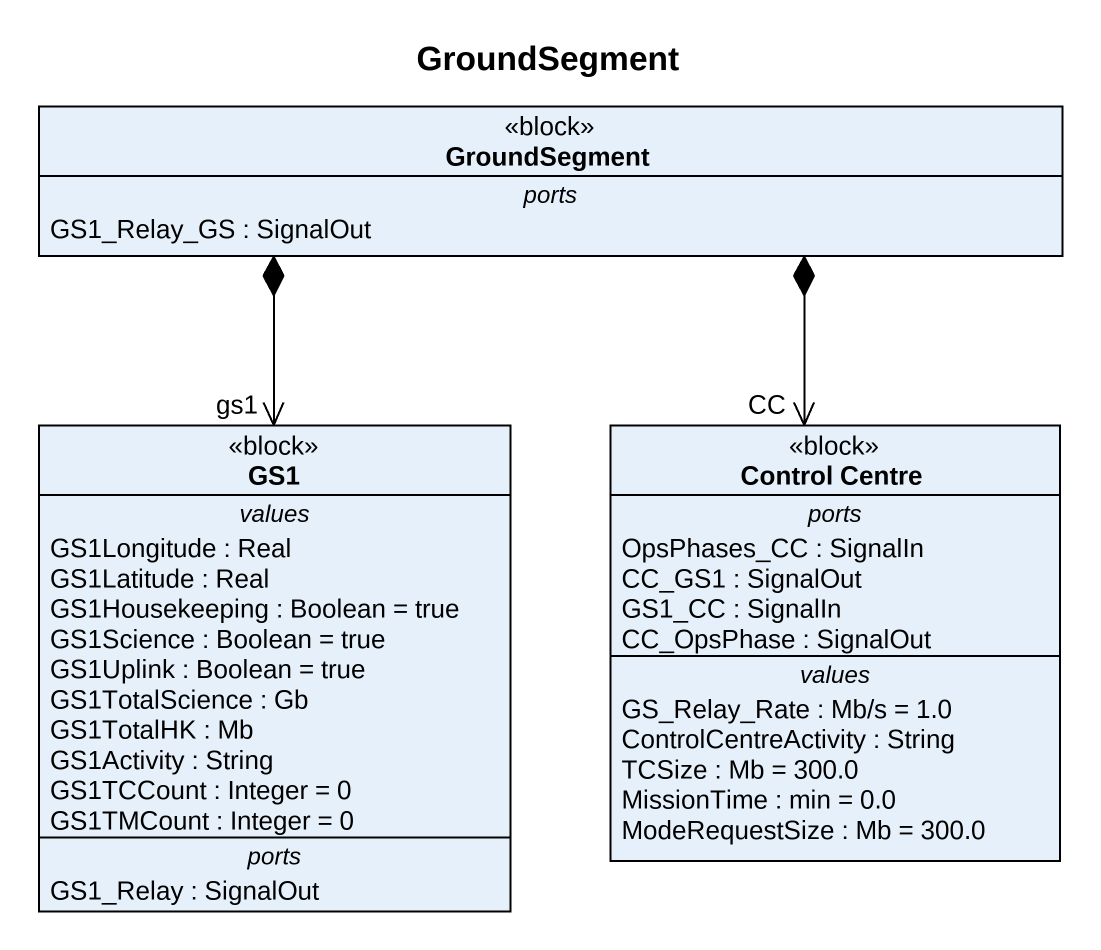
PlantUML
@startuml
title GroundSegment
hide circle
hide empty members
class GroundSegment <<block>> {
  -- ports --
  GS1_Relay_GS : SignalOut
}
class GS1 <<block>> {
  -- values --
  GS1Longitude : Real
  GS1Latitude : Real
  GS1Housekeeping : Boolean = true
  GS1Science : Boolean = true
  GS1Uplink : Boolean = true
  GS1TotalScience : Gb
  GS1TotalHK : Mb
  GS1Activity : String
  GS1TCCount : Integer = 0
  GS1TMCount : Integer = 0
  -- ports --
  GS1_Relay : SignalOut
}
class "Control Centre" as Control_Centre <<block>> {
  -- ports --
  OpsPhases_CC : SignalIn
  CC_GS1 : SignalOut
  GS1_CC : SignalIn
  CC_OpsPhase : SignalOut
  -- values --
  GS_Relay_Rate : Mb/s = 1.0
  ControlCentreActivity : String
  TCSize : Mb = 300.0
  MissionTime : min = 0.0
  ModeRequestSize : Mb = 300.0
}
GroundSegment *--> "gs1" GS1
GroundSegment *--> "CC" Control_Centre
@enduml
